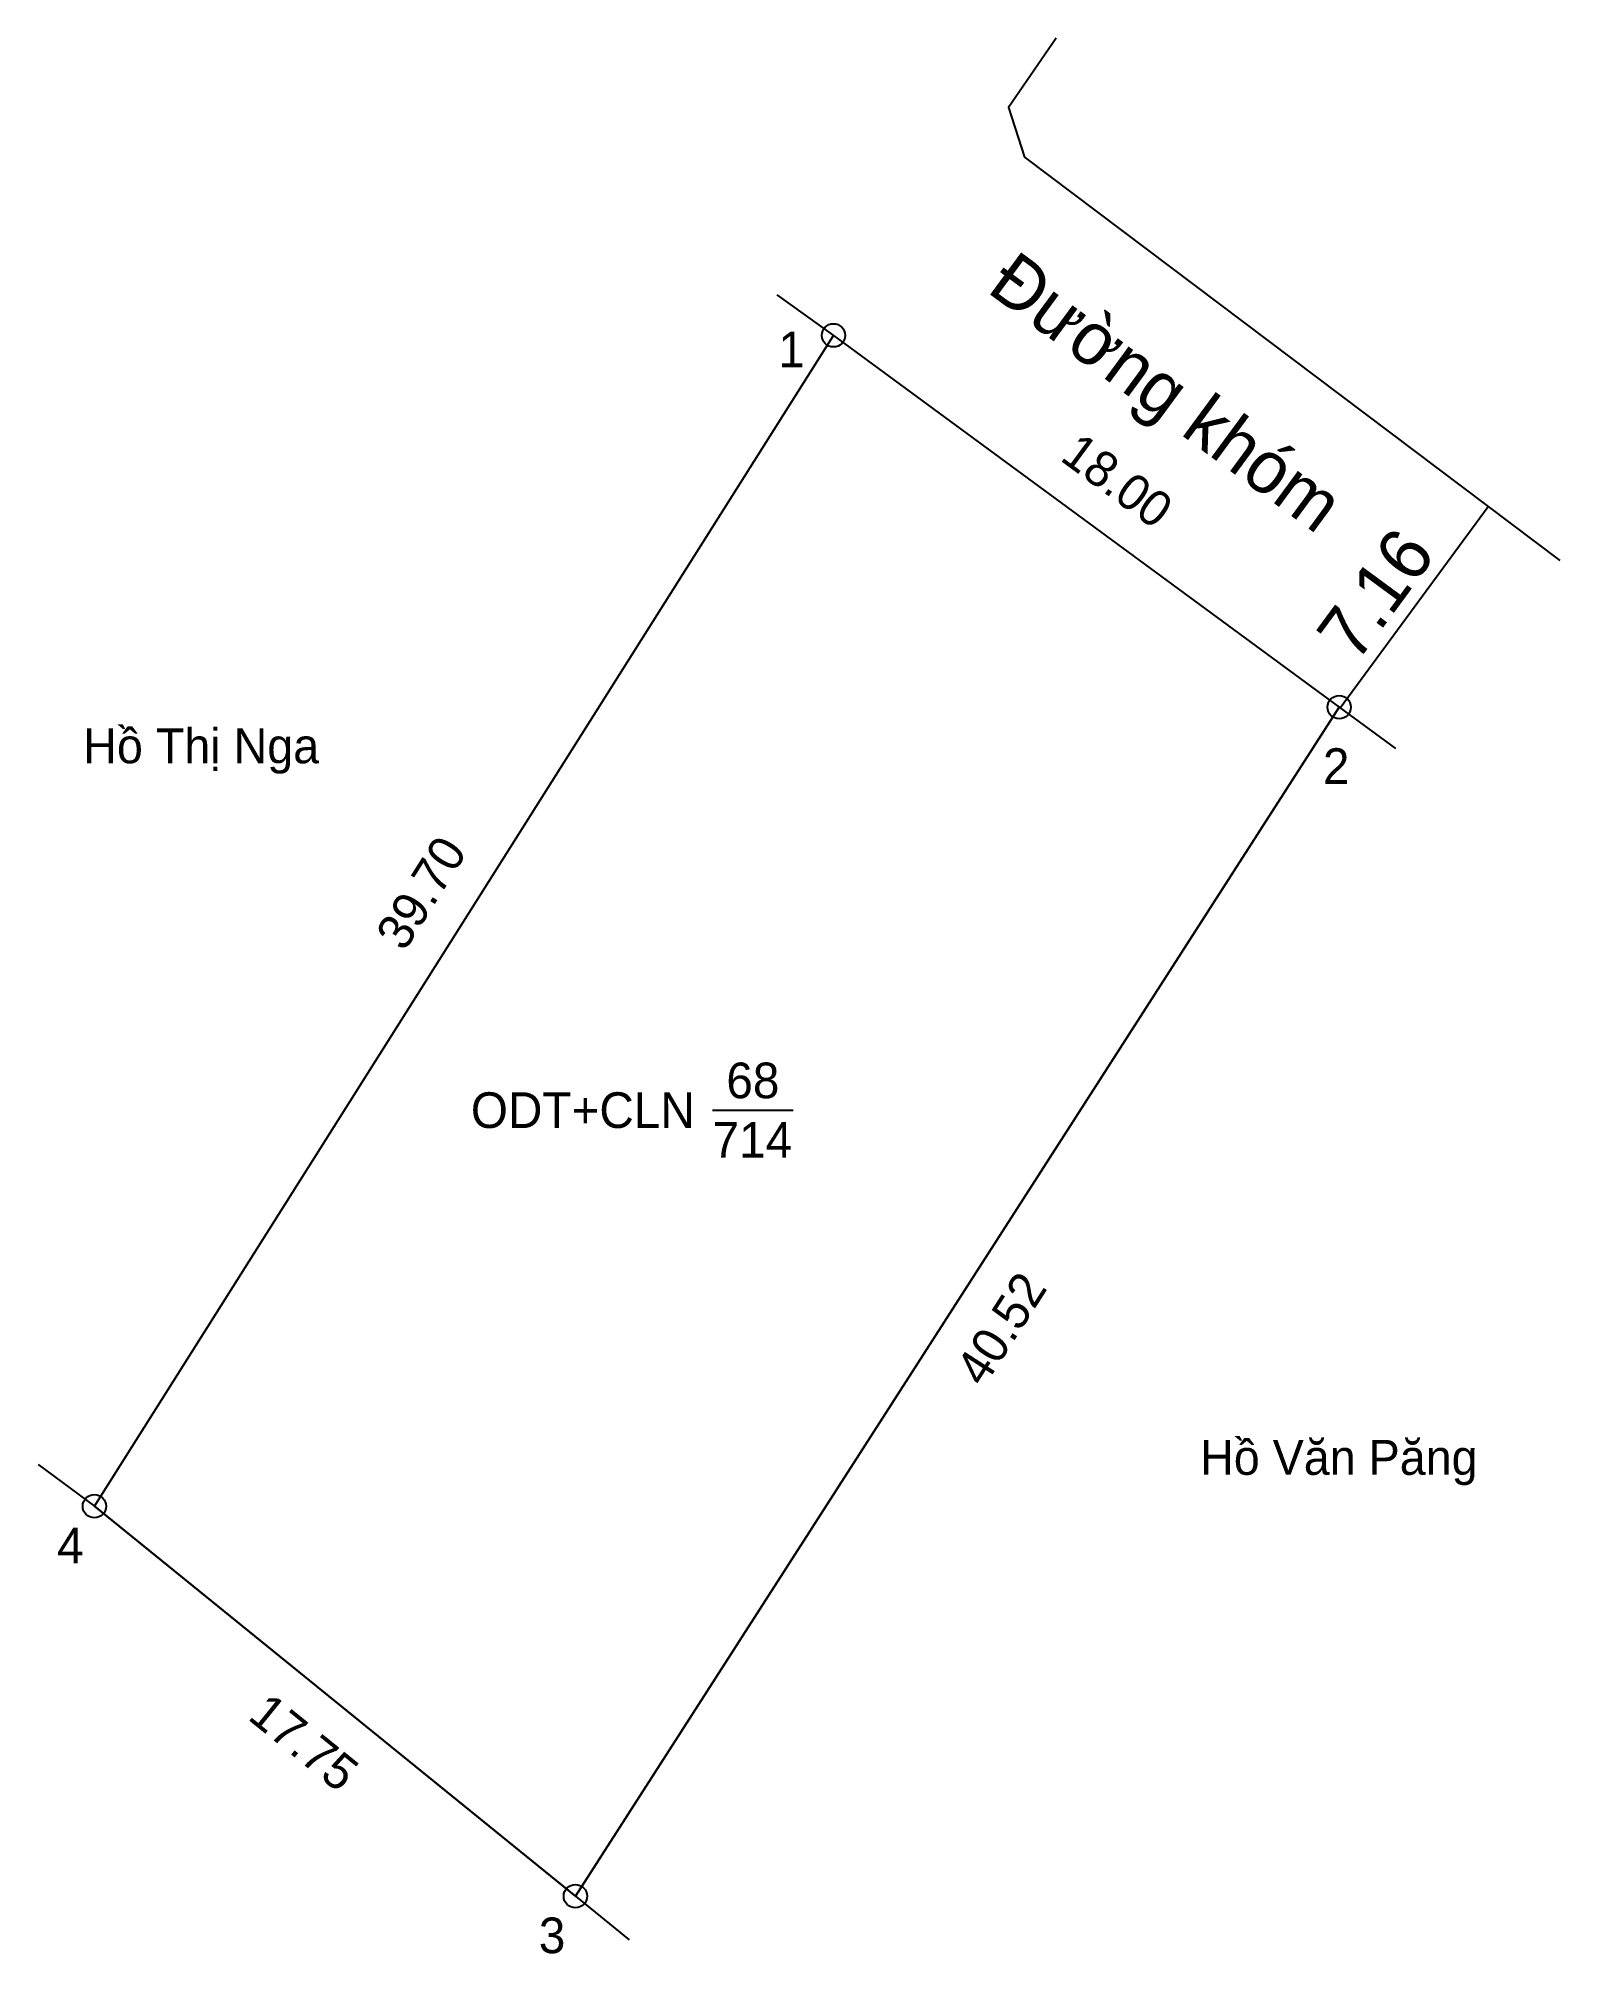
# Model space of a CAD drawing. Extents: x 535742.5 to 535786.1, y 1839093.9 to 1839148.8.
import ezdxf

# ---------------------------------------------------------------- set-up
doc = ezdxf.new("R2010")
doc.units = 0
for name, color, linetype in [('CanhThua', 7, 'Continuous'), ('ChieuDaiCanhThua', 7, 'Continuous'), ('Level 1', 7, 'Continuous'), ('Level 10', 7, 'Continuous'), ('Level 16', 7, 'Continuous'), ('MocDinhThua', 7, 'Continuous'), ('NhanDiaChinhThua', 7, 'Continuous'), ('SoHieuDinhThua', 7, 'Continuous')]:
    doc.layers.add(name, color=color, linetype=linetype)

msp = doc.modelspace()

# ---------------------------------------------------------------- linework, layer by layer
at = {"layer": 'CanhThua'}
for p, q in [((535744.13, 1839106.73), (535765.32, 1839140.3)), ((535765.32, 1839140.3), (535779.82, 1839129.64)), ((535779.82, 1839129.64), (535757.92, 1839095.55)), ((535757.92, 1839095.55), (535744.13, 1839106.73))]:
    msp.add_line(p, q, dxfattribs=at)
at = {"layer": 'Level 10'}
for p, q in [((535763.7, 1839141.458), (535765.32, 1839140.3)), ((535744.13, 1839106.73), (535765.32, 1839140.3)), ((535765.32, 1839140.3), (535779.82, 1839129.64)), ((535779.85, 1839129.618), (535784.094, 1839135.39)), ((535757.92, 1839095.55), (535779.82, 1839129.64)), ((535779.82, 1839129.64), (535781.435, 1839128.453)), ((535742.522, 1839107.929), (535744.13, 1839106.73)), ((535744.13, 1839106.73), (535757.92, 1839095.55)), ((535757.92, 1839095.55), (535759.467, 1839094.295))]:
    msp.add_line(p, q, dxfattribs=at)
msp.add_lwpolyline([(535771.703, 1839148.816), (535770.34, 1839146.83), (535770.8, 1839145.41), (535786.141, 1839133.847)], dxfattribs=at)
at = {"layer": 'MocDinhThua'}
for centre in [(535765.32, 1839140.3), (535779.82, 1839129.64), (535744.13, 1839106.73), (535757.92, 1839095.55)]:
    msp.add_circle(centre, 0.334, dxfattribs=at)
at = {"layer": 'NhanDiaChinhThua'}
msp.add_line((535761.855, 1839118.086), (535764.168, 1839118.086), dxfattribs=at)

# ---------------------------------------------------------------- texts
at = {"layer": 'ChieuDaiCanhThua'}
for s, rotation, p in [('18.00', 323.6777, (535771.781, 1839136.739)), ('39.70', 57.7391, (535753.016, 1839122.603)), ('40.52', 57.2826, (535769.627, 1839110.109)), ('17.75', 320.9672, (535748.493, 1839100.644))]:
    msp.add_text(s, height=1.0223, rotation=rotation, dxfattribs=at).set_placement(p)
at = {"layer": 'Level 1'}
for s, rotation, p in [('Đường khóm', 323.6777, (535769.679, 1839141.566)), ('7.16', 53.6777, (535780.308, 1839130.873))]:
    msp.add_text(s, height=1.5, rotation=rotation, dxfattribs=at).set_placement(p)
at = {"layer": 'Level 16'}
for s, height, p in [('Hồ Thị Nga', 1, (535743.811, 1839128.03)), ('Hồ Văn Păng', 1.00002, (535775.832, 1839107.63))]:
    msp.add_text(s, height=height, dxfattribs=at).set_placement(p)
at = {"layer": 'NhanDiaChinhThua'}
for s, p in [('68', (535762.249, 1839118.427)), ('ODT+CLN', (535754.924, 1839117.575)), ('714', (535761.855, 1839116.723))]:
    msp.add_text(s, height=1.0223, dxfattribs=at).set_placement(p)
at = {"layer": 'SoHieuDinhThua'}
for s, p in [('1', (535763.738, 1839139.384)), ('2', (535779.353, 1839127.439)), ('4', (535743.06, 1839105.089)), ('3', (535756.872, 1839093.915))]:
    msp.add_text(s, height=1.022, dxfattribs=at).set_placement(p)

doc.saveas('drawing.dxf')
